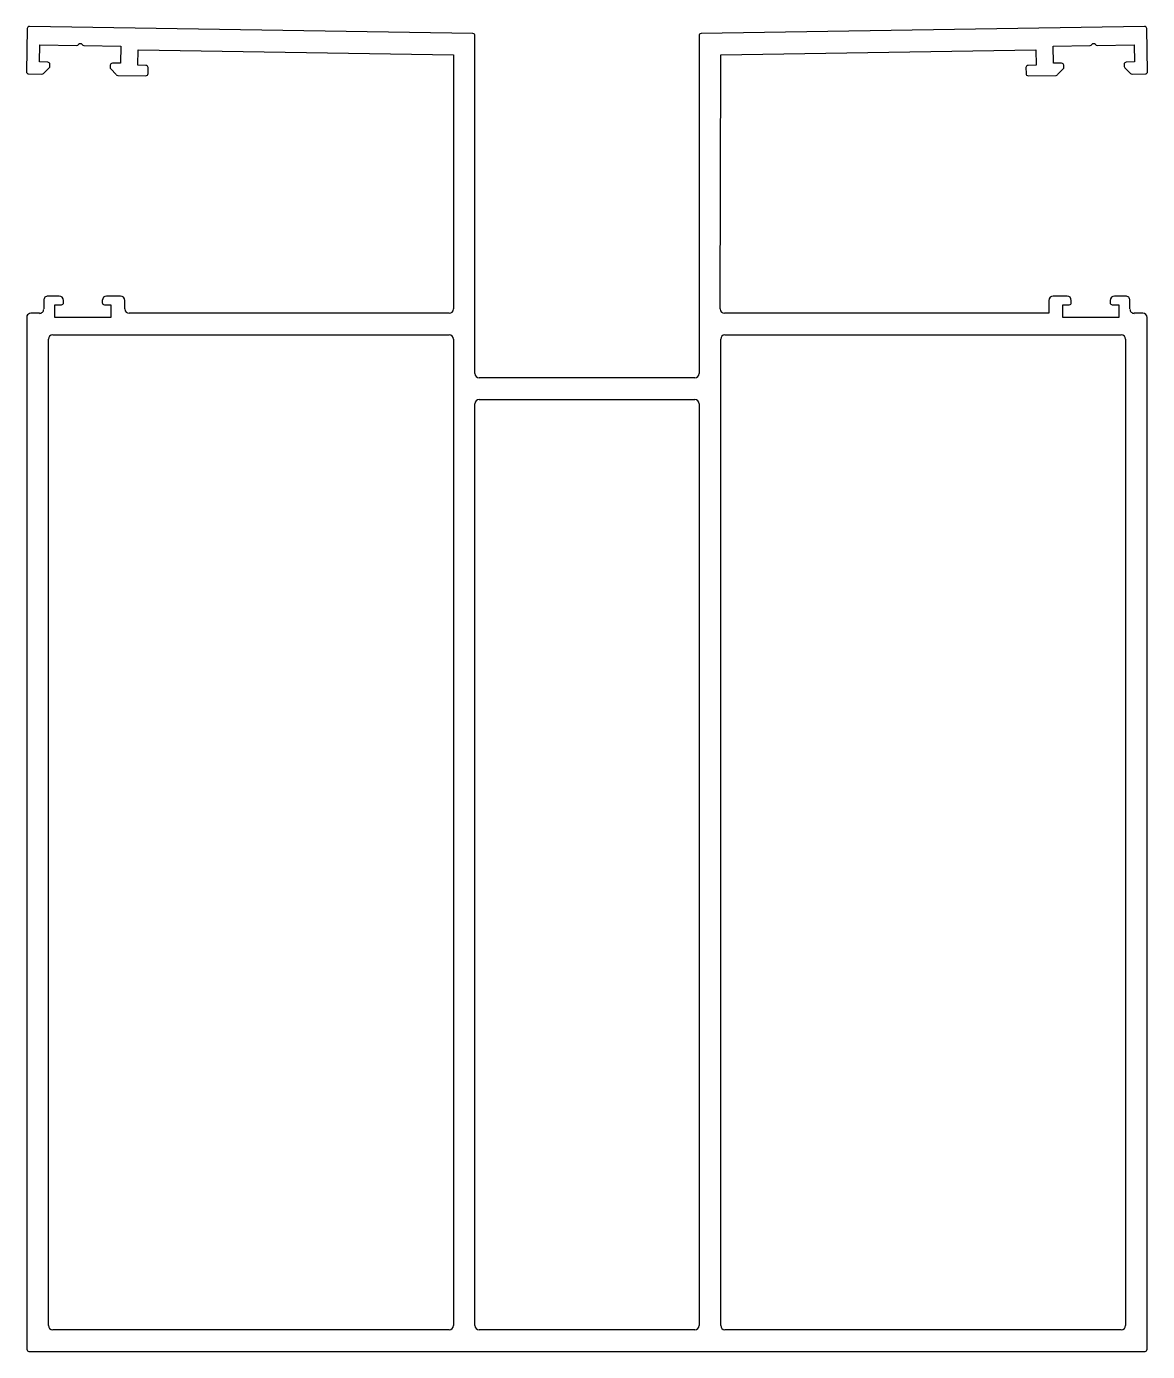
# Model space of a CAD drawing. Extents: x 2763 to 2893, y 1205 to 1359.
import ezdxf

# ---------------------------------------------------------------- set-up
doc = ezdxf.new("R2010")
doc.units = 0
doc.layers.get('0').update_dxf_attribs({"linetype": 'CONTINUOUS'})

msp = doc.modelspace()

# ---------------------------------------------------------------- linework, layer by layer
for p, q in [((2763.1, 1358.79), (2763.02, 1353.79)), ((2814.81, 1358.21), (2763.36, 1359.04)), ((2892.76, 1359.04), (2841.31, 1358.21)), ((2893.1, 1353.79), (2893.02, 1358.79)), ((2764.54, 1354.92), (2764.57, 1356.92)), ((2764.57, 1356.92), (2768.87, 1356.85)), ((2769.67, 1356.84), (2773.97, 1356.77)), ((2773.97, 1356.77), (2773.94, 1354.77)), ((2815.06, 1318.75), (2815.06, 1357.96)), ((2841.06, 1357.96), (2841.06, 1318.75)), ((2882.15, 1356.77), (2886.45, 1356.84)), ((2882.18, 1354.77), (2882.15, 1356.77)), ((2887.25, 1356.85), (2891.55, 1356.92)), ((2891.55, 1356.92), (2891.58, 1354.92)), ((2775.93, 1354.54), (2775.96, 1356.34)), ((2775.96, 1356.34), (2812.56, 1355.75)), ((2812.56, 1355.75), (2812.56, 1326.25)), ((2843.53, 1326.25), (2843.58, 1355.75)), ((2843.58, 1355.75), (2880.16, 1356.34)), ((2880.16, 1356.34), (2880.18, 1354.54)), ((2763.27, 1353.54), (2764.81, 1353.51)), ((2765.49, 1354.9), (2764.54, 1354.92)), ((2764.99, 1353.59), (2765.65, 1354.23)), ((2765.73, 1354.4), (2765.73, 1354.65)), ((2772.74, 1354.54), (2772.73, 1354.29)), ((2772.8, 1354.11), (2773.44, 1353.45)), ((2773.94, 1354.77), (2772.99, 1354.78)), ((2776.88, 1354.52), (2775.93, 1354.54)), ((2777.12, 1353.57), (2777.13, 1354.27)), ((2878.99, 1354.27), (2879, 1353.57)), ((2880.18, 1354.54), (2879.23, 1354.52)), ((2883.13, 1354.78), (2882.18, 1354.77)), ((2882.67, 1353.45), (2883.32, 1354.11)), ((2883.39, 1354.29), (2883.38, 1354.54)), ((2890.38, 1354.65), (2890.39, 1354.4)), ((2890.46, 1354.23), (2891.13, 1353.59)), ((2891.58, 1354.92), (2890.63, 1354.9)), ((2891.31, 1353.51), (2892.85, 1353.54)), ((2773.62, 1353.37), (2776.87, 1353.32)), ((2879.25, 1353.32), (2882.5, 1353.37)), ((2765.02, 1327.25), (2765.02, 1326.25)), ((2766.82, 1327.75), (2765.52, 1327.75)), ((2767.32, 1327), (2767.32, 1327.25)), ((2771.82, 1327.25), (2771.82, 1327)), ((2773.92, 1327.75), (2772.32, 1327.75)), ((2774.42, 1326.25), (2774.42, 1327.25)), ((2881.66, 1327.25), (2881.66, 1325.75)), ((2883.76, 1327.75), (2882.16, 1327.75)), ((2884.26, 1327), (2884.26, 1327.25)), ((2888.76, 1327.25), (2888.76, 1327)), ((2890.56, 1327.75), (2889.26, 1327.75)), ((2891.06, 1326.25), (2891.06, 1327.25)), ((2764.52, 1325.75), (2763.52, 1325.75)), ((2766.32, 1325.25), (2766.32, 1326.75)), ((2766.32, 1326.75), (2767.07, 1326.75)), ((2772.07, 1326.75), (2772.82, 1326.75)), ((2772.82, 1326.75), (2772.82, 1325.25)), ((2812.06, 1325.75), (2774.92, 1325.75)), ((2881.66, 1325.75), (2844.03, 1325.75)), ((2883.26, 1325.25), (2883.26, 1326.75)), ((2883.26, 1326.75), (2884.01, 1326.75)), ((2889.01, 1326.75), (2889.76, 1326.75)), ((2889.76, 1326.75), (2889.76, 1325.25)), ((2892.56, 1325.75), (2891.56, 1325.75)), ((2763.06, 1325.44), (2763.06, 1205.5)), ((2772.82, 1325.25), (2766.32, 1325.25)), ((2889.76, 1325.25), (2883.26, 1325.25)), ((2893.06, 1205.5), (2893.06, 1325.25)), ((2765.56, 1208.25), (2765.56, 1322.75)), ((2766.06, 1323.25), (2812.06, 1323.25)), ((2812.56, 1322.75), (2812.56, 1208.25)), ((2843.57, 1208.25), (2843.57, 1322.75)), ((2844.07, 1323.25), (2890.06, 1323.25)), ((2890.56, 1322.75), (2890.56, 1208.25)), ((2840.56, 1318.25), (2815.56, 1318.25)), ((2815.06, 1208.25), (2815.06, 1315.25)), ((2815.56, 1315.75), (2840.56, 1315.75)), ((2841.06, 1315.25), (2841.06, 1208.25)), ((2812.06, 1207.75), (2766.06, 1207.75)), ((2840.56, 1207.75), (2815.56, 1207.75)), ((2890.06, 1207.75), (2844.07, 1207.75)), ((2763.31, 1205.25), (2892.81, 1205.25))]:
    msp.add_line(p, q)
for centre, radius, start, end in [((2763.35, 1358.79), 0.25, 89.0762, 179.0762), ((2814.81, 1357.96), 0.25, 0, 89.0762), ((2841.31, 1357.96), 0.25, 90.9238, 180.0002), ((2892.77, 1358.79), 0.25, 0.9238, 90.9238), ((2768.87, 1357.1), 0.25, 269.0762, 321.9833), ((2769.27, 1356.79), 0.255, 36.1692, 141.9833), ((2769.68, 1357.09), 0.25, 216.1692, 269.0762), ((2886.44, 1357.09), 0.25, 270.9238, 323.8308), ((2886.85, 1356.79), 0.255, 38.0167, 143.8308), ((2887.25, 1357.1), 0.25, 218.0166, 270.9238), ((2763.27, 1353.79), 0.25, 179.0762, 269.0762), ((2764.82, 1353.76), 0.25, 269.0762, 314.0762), ((2765.48, 1354.65), 0.25, 359.0762, 89.0762), ((2765.48, 1354.41), 0.25, 314.0762, 359.0762), ((2772.98, 1354.29), 0.25, 179.0762, 224.0762), ((2772.99, 1354.53), 0.25, 89.0762, 179.0762), ((2773.62, 1353.62), 0.25, 224.0762, 269.0762), ((2776.87, 1353.57), 0.25, 269.0762, 359.0762), ((2776.88, 1354.27), 0.25, 359.0762, 89.0762), ((2879.24, 1354.27), 0.25, 90.9238, 180.9238), ((2879.25, 1353.57), 0.25, 180.9238, 270.9238), ((2882.49, 1353.62), 0.25, 270.9238, 315.9238), ((2883.13, 1354.53), 0.25, 0.9238, 90.9238), ((2883.14, 1354.29), 0.25, 315.9238, 0.9238), ((2890.63, 1354.65), 0.25, 90.9238, 180.9238), ((2890.64, 1354.41), 0.25, 180.9238, 225.9238), ((2891.3, 1353.76), 0.25, 225.9238, 270.9238), ((2892.85, 1353.79), 0.25, 270.9238, 0.9238), ((2765.52, 1327.25), 0.5, 89.988, 180.012), ((2766.82, 1327.25), 0.5, 0.0132, 89.9868), ((2772.32, 1327.25), 0.5, 90.0023, 179.9977), ((2773.92, 1327.25), 0.5, 0, 90), ((2882.16, 1327.25), 0.5, 90, 180), ((2883.76, 1327.25), 0.5, 0.0023, 89.9977), ((2889.26, 1327.25), 0.5, 90.0132, 179.9868), ((2890.56, 1327.25), 0.5, 359.988, 90.012), ((2763.52, 1325.25), 0.5, 90, 156.6174), ((2764.52, 1326.24), 0.5, 269.9522, 0.0478), ((2767.07, 1327), 0.25, 270, 0), ((2772.07, 1327), 0.25, 180, 270), ((2774.92, 1326.25), 0.5, 180, 270), ((2812.06, 1326.25), 0.5, 270, 0), ((2844.03, 1326.25), 0.5, 180, 270), ((2884.01, 1327), 0.25, 270, 0), ((2889.01, 1327), 0.25, 180, 270), ((2891.56, 1326.24), 0.5, 179.9522, 270.0478), ((2892.56, 1325.25), 0.5, 0.0159, 90), ((2766.06, 1322.75), 0.5, 90, 180), ((2812.06, 1322.75), 0.5, 360, 90), ((2844.07, 1322.75), 0.5, 90, 180), ((2890.06, 1322.75), 0.5, 360, 90), ((2815.56, 1318.75), 0.5, 180, 270), ((2840.56, 1318.75), 0.5, 270, 0), ((2815.56, 1315.25), 0.5, 90, 180), ((2840.56, 1315.25), 0.5, 360, 90), ((2766.06, 1208.25), 0.5, 180, 270), ((2812.06, 1208.25), 0.5, 270, 0), ((2815.56, 1208.25), 0.5, 180, 270), ((2840.56, 1208.25), 0.5, 270, 0), ((2844.07, 1208.25), 0.5, 180, 270), ((2890.06, 1208.25), 0.5, 270, 0), ((2763.31, 1205.5), 0.25, 180, 270), ((2892.81, 1205.5), 0.25, 270, 0)]:
    msp.add_arc(centre, radius, start, end)

doc.saveas('drawing.dxf')
